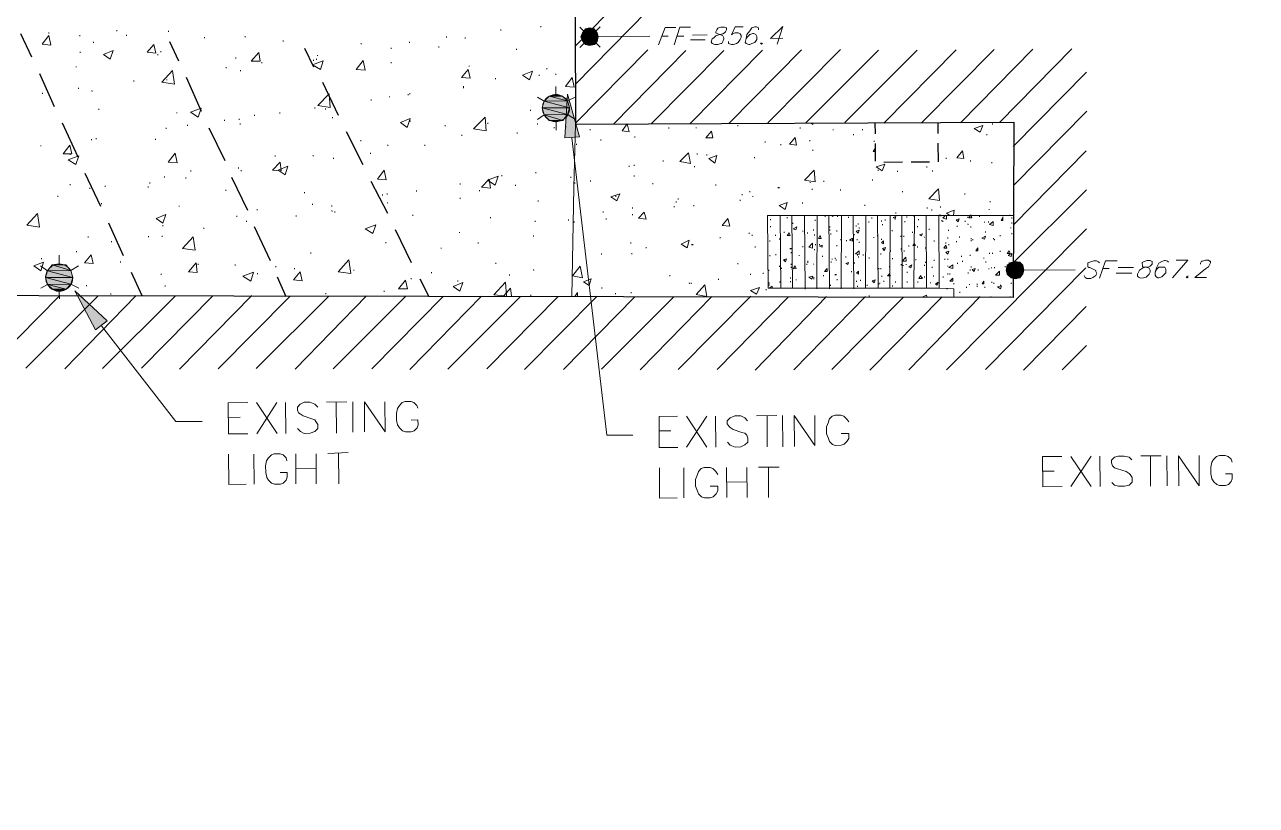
# Model space of a CAD drawing. Header units: inches. Extents: x -5728 to 15181, y 9834 to 15140.
# Drawn here: x 4789 to 5803, y 11358 to 12000 of the extents above; entities that cross this region are included whole.
import ezdxf

# ---------------------------------------------------------------- set-up
doc = ezdxf.new("R2010")
doc.units = ezdxf.units.IN
doc.header["$MEASUREMENT"] = 0
doc.linetypes.add('IMPORT-DASHEDX2 _4_', pattern=[0.1125, 0.075, -0.0375])
for name, color, linetype, lineweight in [('PDF_Geometry', 1, 'Continuous', 9), ('PDF_Solid Fills', 1, 'Continuous', 9), ('site plan converted for PDF_dwg', 1, 'Continuous', 9)]:
    doc.layers.add(name, color=color, linetype=linetype, lineweight=lineweight)

# ---------------------------------------------------------------- blocks, each defined once
blk = doc.blocks.new('site plan converted for PDF_dwg-1480341-SITE PLAN')
at = {"layer": 'PDF_Solid Fills', "lineweight": 13}
for points in [[(3116.9, 2119.4), (3124.1, 2119.4), (3118.5, 2122.6)], [(3118.5, 2115.4), (3124.1, 2119.4), (3116.9, 2119.4)], [(3124.1, 2119.4), (3120.9, 2125.8), (3118.5, 2122.6)], [(3120.9, 2113), (3124.1, 2119.4), (3118.5, 2115.4)], [(3124.1, 2119.4), (3124.1, 2126.6), (3120.9, 2125.8)], [(3124.1, 2112.2), (3124.1, 2119.4), (3120.9, 2113)], [(3124.1, 2119.4), (3128.1, 2125.8), (3124.1, 2126.6)], [(3124.1, 2119.4), (3130.5, 2122.6), (3128.1, 2125.8)], [(3124.1, 2119.4), (3131.3, 2119.4), (3130.5, 2122.6)], [(3124.1, 2112.2), (3128.1, 2113), (3124.1, 2119.4)], [(3128.1, 2113), (3130.5, 2115.4), (3124.1, 2119.4)], [(3130.5, 2115.4), (3131.3, 2119.4), (3124.1, 2119.4)], [(3465.7, 1925), (3472.9, 1925), (3466.5, 1929)], [(3472.9, 1925), (3469.7, 1931.4), (3466.5, 1929)], [(3472.9, 1925), (3472.9, 1932.2), (3469.7, 1931.4), (3470.6, 1929.6)], [(3472.9, 1925), (3476.9, 1931.4), (3472.9, 1932.2), (3472.9, 1929.6)], [(3472.9, 1925), (3479.3, 1929), (3476.9, 1931.4), (3475.8, 1929.6)], [(3472.9, 1925), (3480.1, 1925), (3479.3, 1929)], [(3466.5, 1921.8), (3472.9, 1925), (3465.7, 1925)], [(3469.7, 1918.6), (3472.9, 1925), (3466.5, 1921.8)], [(3472.9, 1917.8), (3472.9, 1925), (3469.7, 1918.6)], [(3472.9, 1917.8), (3476.9, 1918.6), (3472.9, 1925)], [(3476.9, 1918.6), (3479.3, 1921.8), (3472.9, 1925)], [(3479.3, 1921.8), (3480.1, 1925), (3472.9, 1925)]]:
    blk.add_hatch(color=175, dxfattribs=at).paths.add_polyline_path(points, flags=0)
at = {"layer": 'PDF_Solid Fills', "lineweight": 15}
for points in [[(3086.5, 2066.6), (3105.7, 2066.6), (3090.5, 2070.6)], [(3090.5, 2070.6), (3101.7, 2070.6), (3096.1, 2072.2)], [(3105.7, 2066.6), (3090.5, 2070.6), (3101.7, 2070.6)], [(3103.3, 2036.2), (3105.7, 2072.2), (3115.3, 2037)], [(3084.9, 2061), (3107.3, 2061), (3086.5, 2066.6)], [(3086.5, 2055.4), (3105.7, 2055.4), (3084.9, 2061)], [(3105.7, 2055.4), (3084.9, 2061), (3107.3, 2061)], [(3107.3, 2061), (3086.5, 2066.6), (3105.7, 2066.6)], [(3090.5, 2050.6), (3101.7, 2050.6), (3086.5, 2055.4)], [(3101.7, 2050.6), (3086.5, 2055.4), (3105.7, 2055.4)], [(3096.1, 2049.8), (3090.5, 2050.6), (3101.7, 2050.6)], [(2675.3, 1924.2), (2697.7, 1924.2), (2676.9, 1929.8)], [(2676.9, 1929.8), (2696.1, 1929.8), (2680.9, 1934.6)], [(2697.7, 1924.2), (2676.9, 1929.8), (2696.1, 1929.8)], [(2680.9, 1934.6), (2691.3, 1934.7), (2686.5, 1935.4)], [(2696.1, 1929.8), (2680.9, 1934.6), (2692.1, 1934.6)], [(2676.9, 1918.6), (2696.1, 1918.6), (2675.3, 1924.2)], [(2696.1, 1918.6), (2675.3, 1924.2), (2697.7, 1924.2)], [(2680.9, 1914.6), (2692.1, 1914.6), (2676.9, 1918.6)], [(2692.1, 1914.6), (2676.9, 1918.6), (2696.1, 1918.6)], [(2686.5, 1913), (2680.9, 1914.6), (2692.1, 1914.6), (2691.2, 1914.3)], [(2716.1, 1881), (2699.3, 1913), (2725.7, 1888.2)]]:
    blk.add_hatch(color=155, dxfattribs=at).paths.add_polyline_path(points, flags=0)
at = {"layer": 'PDF_Geometry', "color": 155, "lineweight": 15}
for p, q in [((3112.1, 2111.4), (3172.1, 2172.2)), ((3112.1, 2080.2), (3172.1, 2140.2)), ((2679.3, 2125.8), (2679.3, 2125)), ((2704.9, 2123.4), (2704.9, 2122.6)), ((2735.3, 2127.4), (2735.3, 2126.6)), ((2743.3, 2123.4), (2743.3, 2122.6)), ((2777.7, 2126.6), (2777.7, 2125.8)), ((2807.3, 2121), (2807.3, 2120.2)), ((2840.9, 2121.8), (2840.9, 2121)), ((3006.5, 2120.2), (3006.5, 2119.4)), ((3021.7, 2119.4), (3021.7, 2118.6)), ((3051.3, 2125.8), (3051.3, 2125)), ((3084.1, 2128.2), (3084.1, 2127.4)), ((2704.9, 2109.8), (2704.9, 2109)), ((2716.1, 2117.8), (2716.1, 2117)), ((2771.3, 2109.8), (2771.3, 2109)), ((2872.1, 2117.8), (2872.1, 2117)), ((2936.1, 2115.4), (2936.1, 2114.6)), ((2960.9, 2111.4), (2960.9, 2110.6)), ((2976.1, 2116.2), (2976.1, 2115.4)), ((3000.1, 2112.2), (3000.1, 2111.4)), ((3064.1, 2109.8), (3064.1, 2109)), ((3112.1, 2048.2), (3172.1, 2108.2)), ((2701.7, 2097.8), (2701.7, 2097)), ((2768.9, 2107.4), (2768.9, 2106.6)), ((2832.9, 2104.2), (2832.9, 2103.4)), ((2854.5, 2100.2), (2854.5, 2099.4)), ((2896.9, 2101.8), (2896.9, 2101)), ((2899.3, 2102.6), (2899.3, 2101.8)), ((2900.1, 2105.8), (2900.1, 2105)), ((2960.9, 2099.4), (2960.9, 2098.6)), ((3143.3, 2047.4), (3203.3, 2107.4)), ((3174.5, 2047.4), (3234.5, 2107.4)), ((3206.5, 2047.4), (3266.5, 2107.4)), ((3238.5, 2047.4), (3298.5, 2107.4)), ((3270.5, 2047.4), (3330.5, 2107.4)), ((3301.7, 2047.4), (3361.7, 2106.6)), ((3333.7, 2047.4), (3393.7, 2106.6)), ((3365.7, 2046.6), (3425.7, 2106.6)), ((3396.9, 2046.6), (3456.9, 2106.6)), ((3428.9, 2046.6), (3488.9, 2106.6)), ((3460.9, 2046.6), (3520.9, 2106.6)), ((2824.9, 2096.2), (2824.9, 2095.4)), ((2836.9, 2093.8), (2836.9, 2093)), ((3024.9, 2096.2), (3024.9, 2095.4)), ((3082.5, 2088.2), (3082.5, 2087.4)), ((3088.9, 2093.8), (3088.9, 2093)), ((3096.1, 2089), (3096.1, 2088.2)), ((2703.3, 2080.2), (2703.3, 2079.4)), ((2714.5, 2077.8), (2714.5, 2077)), ((2748.9, 2085.8), (2748.9, 2085)), ((2776.1, 2086.6), (2776.1, 2085.8)), ((3046.5, 2085.8), (3046.5, 2085)), ((3096.1, 2072.2), (3096.1, 2078.6)), ((3472.1, 2026.6), (3532.9, 2087.4)), ((2673.7, 2076.2), (2673.7, 2075.4)), ((2944.1, 2069), (2944.1, 2068.2)), ((2959.3, 2071.4), (2959.3, 2070.6)), ((2974.5, 2073), (2974.5, 2072.2)), ((2976.1, 2073.8), (2976.1, 2073)), ((3086.5, 2066.6), (3080.9, 2069.8)), ((2720.1, 2062.6), (2720.1, 2061.8)), ((2784.1, 2059.4), (2784.1, 2058.6)), ((2868.9, 2058.6), (2868.9, 2057.8)), ((2897.7, 2062.6), (2897.7, 2061.8)), ((2906.5, 2061.8), (2906.5, 2061)), ((3075.3, 2059.4), (3075.3, 2058.6)), ((2792.9, 2049), (2792.9, 2048.2)), ((2823.3, 2053), (2823.3, 2052.2)), ((2835.3, 2053.8), (2835.3, 2053)), ((2836.1, 2049.8), (2836.1, 2049)), ((2848.1, 2057), (2848.1, 2056.2)), ((2912.1, 2054.6), (2912.1, 2053.8)), ((2976.1, 2051.4), (2976.1, 2050.6)), ((3004.9, 2047.4), (3004.9, 2046.6)), ((3040.1, 2049), (3040.1, 2048.2)), ((3086.5, 2055.4), (3080.9, 2051.4)), ((3080.9, 2048.2), (3080.9, 2047.4)), ((3096.1, 2049.8), (3096.1, 2042.6)), ((3105.7, 2055.4), (3112.1, 2051.4)), ((3472.1, 1994.6), (3532.9, 2055.4)), ((2713.7, 2037.8), (2713.7, 2037)), ((2717.7, 2038.6), (2717.7, 2037.8)), ((2766.5, 2037.8), (2766.5, 2037)), ((2775.3, 2046.6), (2775.3, 2045.8)), ((3018.5, 2039.4), (3018.5, 2038.6)), ((3064.1, 2041), (3064.1, 2040.2)), ((3094.5, 2045), (3094.5, 2044.2)), ((3104.1, 2045.8), (3104.1, 2045)), ((3124.1, 2043.4), (3124.1, 2042.6)), ((3160.9, 2037), (3160.9, 2036.2)), ((3188.9, 2044.2), (3188.9, 2043.4)), ((3211.3, 2044.2), (3211.3, 2043.4)), ((3245.7, 2045.8), (3245.7, 2045)), ((3296.9, 2043.4), (3296.9, 2042.6)), ((3324.1, 2041.8), (3324.1, 2041)), ((3340.9, 2037.8), (3340.9, 2037)), ((3348.1, 2041.8), (3348.1, 2041)), ((3450.5, 2037), (3450.5, 2036.2)), ((3455.3, 2045.8), (3455.3, 2045)), ((2672.1, 2033), (2672.1, 2032.2)), ((2935.3, 2035.4), (2935.3, 2034.6)), ((2957.7, 2031.4), (2957.7, 2030.6)), ((2988.1, 2031.4), (2988.1, 2030.6)), ((3112.9, 2031.4), (3112.9, 2030.6)), ((3132.9, 2034.6), (3132.9, 2033.8)), ((3268.1, 2032.2), (3268.1, 2031.4)), ((3280.9, 2029.8), (3280.9, 2029)), ((3304.9, 2033), (3304.9, 2032.2)), ((3357.7, 2032.2), (3357.7, 2031.4)), ((2696.1, 2025.8), (2696.1, 2025)), ((2864.9, 2023.4), (2864.9, 2022.6)), ((2896.1, 2023.4), (2896.1, 2022.6)), ((2912.9, 2021), (2912.9, 2020.2)), ((2943.3, 2025), (2943.3, 2024.2)), ((3184.1, 2017), (3184.1, 2016.2)), ((3212.1, 2022.6), (3212.1, 2021.8)), ((3220.1, 2021.8), (3220.1, 2021)), ((3259.3, 2019.4), (3259.3, 2018.6)), ((3307.3, 2025), (3307.3, 2024.2)), ((3416.9, 2017.8), (3416.9, 2017)), ((3472.1, 1962.6), (3532.1, 2022.6)), ((2773.7, 2006.6), (2773.7, 2005.8)), ((2795.3, 2011.4), (2795.3, 2010.6)), ((2834.5, 2013.8), (2834.5, 2013)), ((2836.9, 2011.4), (2836.9, 2010.6)), ((3079.3, 2008.2), (3079.3, 2007.4)), ((3156.1, 2013), (3156.1, 2012.2)), ((3160.1, 2013.8), (3160.1, 2013)), ((3209.7, 2012.2), (3209.7, 2011.4)), ((3360.9, 2008.2), (3360.9, 2007.4)), ((3376.9, 2007.4), (3376.9, 2006.6)), ((3400.9, 2010.6), (3400.9, 2009.8)), ((3405.7, 2007.4), (3405.7, 2006.6)), ((3436.9, 2015.4), (3436.9, 2014.6)), ((3454.5, 2013.8), (3454.5, 2013)), ((2696.1, 2001), (2696.1, 2000.2)), ((2712.1, 1997.8), (2712.1, 1997)), ((2724.9, 1999.4), (2724.9, 1998.6)), ((2760.1, 1998.6), (2760.1, 1997.8)), ((2761.7, 2001.8), (2761.7, 2001)), ((2791.3, 2005.8), (2791.3, 2005)), ((3016.9, 1999.4), (3016.9, 1998.6)), ((3051.3, 2005.8), (3051.3, 2005)), ((3062.5, 1997.8), (3062.5, 1997)), ((3108.1, 2004.2), (3108.1, 2003.4)), ((3111.3, 1999.4), (3111.3, 1998.6)), ((3124.1, 2001), (3124.1, 2000.2)), ((3160.1, 2005), (3160.1, 2004.2)), ((3175.3, 1998.6), (3175.3, 1997.8)), ((3227.3, 1997), (3227.3, 1996.2)), ((3304.9, 1998.6), (3304.9, 1997.8)), ((3316.1, 1999.4), (3316.1, 1998.6)), ((3356.1, 2000.2), (3356.1, 1999.4)), ((2685.7, 1991.4), (2685.7, 1990.6)), ((2824.1, 1995.4), (2824.1, 1994.6)), ((2888.9, 1993), (2888.9, 1992.2)), ((2952.9, 1990.6), (2952.9, 1989.8)), ((2956.9, 1991.4), (2956.9, 1990.6)), ((2980.9, 1993.8), (2980.9, 1993)), ((3016.9, 1987.4), (3016.9, 1986.6)), ((3032.9, 1993.8), (3032.9, 1993)), ((3144.9, 1988.2), (3144.9, 1987.4)), ((3248.9, 1989), (3248.9, 1988.2)), ((3255.3, 1991.4), (3255.3, 1990.6)), ((3257.7, 1987.4), (3257.7, 1986.6)), ((3278.5, 1994.6), (3278.5, 1993.8)), ((3279.3, 1994.6), (3279.3, 1993.8)), ((3306.5, 1993), (3306.5, 1992.2)), ((3329.7, 1992.2), (3329.7, 1991.4)), ((3380.9, 1990.6), (3380.9, 1989.8)), ((3432.1, 1988.2), (3432.1, 1987.4)), ((3471.3, 1930.6), (3532.1, 1990.6)), ((2721.7, 1985), (2721.7, 1984.2)), ((2785.7, 1982.6), (2785.7, 1981.8)), ((2849.7, 1979.4), (2849.7, 1978.6)), ((2895.3, 1983.4), (2895.3, 1982.6)), ((2911.3, 1981.8), (2911.3, 1981)), ((2911.3, 1977.8), (2911.3, 1977)), ((2913.7, 1977), (2913.7, 1976.2)), ((2956.9, 1984.2), (2956.9, 1983.4)), ((3080.9, 1985), (3080.9, 1984.2)), ((3158.5, 1978.6), (3158.5, 1977.8)), ((3192.9, 1979.4), (3192.9, 1978.6)), ((3194.5, 1983.4), (3194.5, 1982.6)), ((3196.1, 1985.8), (3196.1, 1985)), ((3208.9, 1980.2), (3208.9, 1979.4)), ((3247.3, 1984.2), (3247.3, 1983.4)), ((3298.5, 1981.8), (3298.5, 1981)), ((3349.7, 1979.4), (3349.7, 1978.6)), ((3400.9, 1977), (3400.9, 1976.2)), ((3412.1, 1977.8), (3412.1, 1977)), ((3452.9, 1981.8), (3452.9, 1981)), ((2772.1, 1966.6), (2772.1, 1965.8)), ((2832.9, 1973.8), (2832.9, 1973)), ((2840.9, 1969.8), (2840.9, 1969)), ((2881.7, 1973.8), (2881.7, 1973)), ((2977.7, 1973.8), (2977.7, 1973)), ((3041.7, 1971.4), (3041.7, 1970.6)), ((3078.5, 1968.2), (3078.5, 1967.4)), ((3105.7, 1969), (3105.7, 1968.2)), ((3110.5, 1967.4), (3110.5, 1966.6)), ((3134.5, 1975.4), (3134.5, 1974.6)), ((3136.9, 1969.8), (3136.9, 1969)), ((3158.5, 1973), (3158.5, 1972.2)), ((3272.1, 1968.2), (3272.1, 1967.4)), ((3280.1, 1971.4), (3280.1, 1911.4)), ((3285.7, 1969.8), (3285.7, 1969)), ((3289.7, 1971.4), (3289.7, 1911.4)), ((3300.1, 1970.6), (3300.1, 1910.6)), ((3308.9, 1967.4), (3308.9, 1966.6)), ((3310.5, 1970.6), (3309.7, 1910.6)), ((3316.9, 1970.6), (3316.9, 1969.8)), ((3320.1, 1970.6), (3320.1, 1910.6)), ((3327.3, 1970.6), (3327.3, 1969.8)), ((3330.5, 1970.6), (3329.7, 1910.6)), ((3336.1, 1969.8), (3336.1, 1969)), ((3340.1, 1970.6), (3340.1, 1910.6)), ((3350.5, 1970.6), (3349.7, 1910.6)), ((3355.3, 1969), (3355.3, 1968.2)), ((3360.1, 1970.6), (3360.1, 1910.6)), ((3363.3, 1966.6), (3363.3, 1965.8)), ((3366.5, 1967.4), (3366.5, 1966.6)), ((3370.5, 1970.6), (3369.7, 1910.6)), ((3374.5, 1968.2), (3374.5, 1967.4)), ((3375.3, 1973), (3375.3, 1972.2)), ((3380.1, 1970.6), (3380.1, 1910.6)), ((3384.1, 1969.8), (3384.1, 1969)), ((3389.7, 1970.6), (3389.7, 1969.8)), ((3390.5, 1970.6), (3389.7, 1910.6)), ((3393.7, 1967.4), (3393.7, 1966.6)), ((3400.1, 1970.6), (3400.1, 1910.6)), ((3400.1, 1968.2), (3400.1, 1967.4)), ((3404.9, 1975.4), (3404.9, 1974.6)), ((3412.9, 1966.6), (3412.9, 1965.8)), ((3434.5, 1969), (3434.5, 1968.2)), ((3444.1, 1969.8), (3444.1, 1969)), ((3452.1, 1975.4), (3452.1, 1974.6)), ((3468.9, 1970.6), (3468.9, 1969.8)), ((3470.5, 1968.2), (3470.5, 1967.4)), ((2710.5, 1957.8), (2710.5, 1957)), ((2760.1, 1957.8), (2760.1, 1957)), ((2771.3, 1957.8), (2771.3, 1957)), ((2805.7, 1964.2), (2805.7, 1963.4)), ((3016.1, 1959.4), (3016.1, 1958.6)), ((3076.9, 1956.2), (3076.9, 1955.4)), ((3254.5, 1957), (3254.5, 1956.2)), ((3272.1, 1962.6), (3272.1, 1961.8)), ((3283.3, 1957.8), (3283.3, 1957)), ((3290.5, 1965), (3290.5, 1964.2)), ((3298.5, 1958.6), (3298.5, 1957.8)), ((3302.5, 1957), (3302.5, 1956.2)), ((3307.3, 1959.4), (3307.3, 1958.6)), ((3320.9, 1961.8), (3320.9, 1961)), ((3320.9, 1959.4), (3320.9, 1958.6)), ((3321.7, 1956.2), (3321.7, 1955.4)), ((3326.5, 1958.6), (3326.5, 1957.8)), ((3342.5, 1962.6), (3342.5, 1961.8)), ((3344.1, 1964.2), (3344.1, 1963.4)), ((3344.9, 1961), (3344.9, 1960.2)), ((3352.9, 1965.8), (3352.9, 1965)), ((3364.1, 1963.4), (3364.1, 1962.6)), ((3372.1, 1958.6), (3372.1, 1957.8)), ((3380.1, 1956.2), (3380.1, 1955.4)), ((3382.5, 1965.8), (3382.5, 1965)), ((3388.9, 1957), (3388.9, 1956.2)), ((3392.9, 1961.8), (3392.9, 1961)), ((3400.1, 1956.2), (3400.1, 1955.4)), ((3402.5, 1959.4), (3402.5, 1958.6)), ((3413.7, 1965.8), (3413.7, 1965)), ((3416.1, 1843.4), (3532.1, 1958.6)), ((3418.5, 1958.6), (3418.5, 1957.8)), ((3425.7, 1961.8), (3425.7, 1961)), ((3432.1, 1965.8), (3432.1, 1965)), ((3434.5, 1963.4), (3434.5, 1962.6)), ((3436.9, 1961), (3436.9, 1960.2)), ((3448.1, 1965), (3448.1, 1964.2)), ((3448.9, 1957), (3448.9, 1956.2)), ((3451.3, 1965), (3451.3, 1964.2)), ((3455.3, 1963.4), (3455.3, 1962.6)), ((3469.7, 1960.2), (3469.7, 1959.4)), ((3470.5, 1964.2), (3470.5, 1963.4)), ((2700.9, 1945.8), (2700.9, 1945)), ((2729.7, 1953.8), (2729.7, 1953)), ((2955.3, 1951.4), (2955.3, 1950.6)), ((3000.9, 1946.6), (3000.9, 1945.8)), ((3031.3, 1950.6), (3031.3, 1949.8)), ((3156.9, 1949.8), (3156.9, 1949)), ((3169.7, 1945.8), (3169.7, 1945)), ((3207.3, 1948.2), (3207.3, 1947.4)), ((3208.1, 1948.2), (3208.1, 1947.4)), ((3230.5, 1953.8), (3230.5, 1953)), ((3256.9, 1955.4), (3256.9, 1954.6)), ((3259.3, 1945.8), (3259.3, 1945)), ((3271.3, 1950.6), (3271.3, 1949.8)), ((3276.1, 1955.4), (3276.1, 1954.6)), ((3279.3, 1952.2), (3279.3, 1951.4)), ((3289.7, 1953), (3289.7, 1952.2)), ((3298.5, 1945.8), (3298.5, 1945)), ((3300.1, 1955.4), (3300.1, 1954.6)), ((3308.1, 1955.4), (3308.1, 1954.6)), ((3308.9, 1947.4), (3308.9, 1946.6)), ((3312.1, 1947.4), (3312.1, 1946.6)), ((3326.5, 1946.6), (3326.5, 1945.8)), ((3329.7, 1951.4), (3329.7, 1950.6)), ((3334.5, 1950.6), (3334.5, 1949.8)), ((3340.9, 1955.4), (3340.9, 1954.6)), ((3343.3, 1951.4), (3343.3, 1950.6)), ((3344.9, 1949), (3344.9, 1948.2)), ((3350.5, 1954.6), (3350.5, 1953.8)), ((3356.9, 1953), (3356.9, 1952.2)), ((3360.1, 1954.6), (3360.1, 1953.8)), ((3363.3, 1951.4), (3363.3, 1950.6)), ((3379.3, 1953.8), (3379.3, 1953)), ((3381.7, 1953.8), (3381.7, 1953)), ((3385.7, 1945.8), (3385.7, 1945)), ((3398.5, 1953), (3398.5, 1952.2)), ((3406.5, 1949.8), (3406.5, 1949)), ((3416.1, 1948.2), (3416.1, 1947.4)), ((3417.7, 1952.2), (3417.7, 1951.4)), ((3418.5, 1946.6), (3418.5, 1945.8)), ((3424.9, 1949), (3424.9, 1948.2)), ((3427.3, 1953), (3427.3, 1952.2)), ((3436.9, 1951.4), (3436.9, 1950.6)), ((3436.9, 1949.8), (3436.9, 1949)), ((3438.5, 1950.6), (3438.5, 1949.8)), ((3455.3, 1951.4), (3455.3, 1950.6)), ((3456.1, 1950.6), (3456.1, 1949.8)), ((3460.9, 1953.8), (3460.9, 1953)), ((3470.5, 1955.4), (3470.5, 1954.6)), ((2672.1, 1940.2), (2672.1, 1939.4)), ((2686.5, 1935.4), (2686.5, 1942.6)), ((2736.9, 1937), (2736.9, 1936.2)), ((2893.7, 1943.4), (2893.7, 1942.6)), ((2924.9, 1937), (2924.9, 1936.2)), ((3108.9, 1937.8), (3108.9, 1937)), ((3132.9, 1941), (3132.9, 1940.2)), ((3157.7, 1941), (3157.7, 1940.2)), ((3271.3, 1938.6), (3271.3, 1937.8)), ((3276.1, 1939.4), (3276.1, 1938.6)), ((3288.1, 1944.2), (3288.1, 1943.4)), ((3288.9, 1944.2), (3288.9, 1943.4)), ((3288.9, 1941), (3288.9, 1940.2)), ((3295.3, 1938.6), (3295.3, 1937.8)), ((3308.1, 1943.4), (3308.1, 1942.6)), ((3314.5, 1937.8), (3314.5, 1937)), ((3324.9, 1936.2), (3324.9, 1935.4)), ((3343.3, 1938.6), (3343.3, 1937.8)), ((3344.1, 1937), (3344.1, 1936.2)), ((3348.1, 1938.6), (3348.1, 1937.8)), ((3352.9, 1936.2), (3352.9, 1935.4)), ((3362.5, 1939.4), (3362.5, 1938.6)), ((3364.9, 1942.6), (3364.9, 1941.8)), ((3370.5, 1941.8), (3370.5, 1941)), ((3379.3, 1943.4), (3379.3, 1942.6)), ((3381.7, 1941.8), (3381.7, 1941)), ((3392.9, 1945), (3392.9, 1944.2)), ((3399.3, 1944.2), (3399.3, 1943.4)), ((3428.9, 1937), (3428.9, 1936.2)), ((3436.1, 1937.8), (3436.1, 1937)), ((3452.1, 1939.4), (3452.1, 1938.6)), ((3454.5, 1939.4), (3454.5, 1938.6)), ((3460.9, 1941), (3460.9, 1940.2)), ((3468.1, 1938.6), (3468.1, 1937.8)), ((2676.9, 1929.8), (2671.3, 1933.8)), ((2770.5, 1926.6), (2770.5, 1925.8)), ((2800.9, 1934.6), (2800.9, 1933.8)), ((2831.3, 1933.8), (2831.3, 1933)), ((2849.7, 1926.6), (2849.7, 1925.8)), ((2864.9, 1932.2), (2864.9, 1931.4)), ((2880.1, 1930.6), (2880.1, 1929.8)), ((2928.9, 1929), (2928.9, 1928.2)), ((2992.9, 1926.6), (2992.9, 1925.8)), ((3045.7, 1933.8), (3045.7, 1933)), ((3076.9, 1928.2), (3076.9, 1927.4)), ((3108.9, 1935.4), (3108.9, 1934.6)), ((3244.9, 1932.2), (3244.9, 1931.4)), ((3270.5, 1926.6), (3270.5, 1925.8)), ((3279.3, 1929.8), (3279.3, 1929)), ((3280.9, 1928.2), (3280.9, 1927.4)), ((3283.3, 1934.6), (3283.3, 1933.8)), ((3288.9, 1931.4), (3288.9, 1930.6)), ((3288.9, 1929), (3288.9, 1928.2)), ((3301.7, 1931.4), (3301.7, 1930.6)), ((3307.3, 1931.4), (3307.3, 1930.6)), ((3321.7, 1933), (3321.7, 1932.2)), ((3322.5, 1935.4), (3322.5, 1934.6)), ((3325.7, 1934.6), (3325.7, 1933.8)), ((3340.9, 1932.2), (3340.9, 1931.4)), ((3360.1, 1931.4), (3360.1, 1930.6)), ((3360.9, 1927.4), (3360.9, 1926.6)), ((3362.5, 1927.4), (3362.5, 1926.6)), ((3369.7, 1929), (3369.7, 1928.2)), ((3372.1, 1935.4), (3372.1, 1934.6)), ((3379.3, 1930.6), (3379.3, 1929.8)), ((3380.9, 1929.8), (3380.9, 1929)), ((3383.3, 1930.6), (3383.3, 1929.8)), ((3391.3, 1934.6), (3391.3, 1933.8)), ((3398.5, 1929.8), (3398.5, 1929)), ((3399.3, 1932.2), (3399.3, 1931.4)), ((3404.9, 1928.2), (3404.9, 1927.4)), ((3406.5, 1933.8), (3406.5, 1933)), ((3410.5, 1933.8), (3410.5, 1933)), ((3415.3, 1934.6), (3415.3, 1933.8)), ((3417.7, 1934.6), (3417.7, 1933.8)), ((3417.7, 1929), (3417.7, 1928.2)), ((3425.7, 1931.4), (3425.7, 1930.6)), ((3429.7, 1933), (3429.7, 1932.2)), ((3436.1, 1925.8), (3436.1, 1925)), ((3436.9, 1928.2), (3436.9, 1927.4)), ((3442.5, 1925.8), (3442.5, 1925)), ((3447.3, 1935.4), (3447.3, 1934.6)), ((3448.1, 1843.4), (3531.3, 1926.6)), ((3448.9, 1932.2), (3448.9, 1931.4)), ((3451.3, 1926.6), (3451.3, 1925.8)), ((3453.7, 1927.4), (3453.7, 1926.6)), ((3464.9, 1928.2), (3464.9, 1927.4)), ((3468.1, 1931.4), (3468.1, 1930.6)), ((2676.9, 1918.6), (2671.3, 1915.4)), ((2696.1, 1918.6), (2702.5, 1915.4)), ((2708.9, 1917.8), (2708.9, 1917)), ((2773.7, 1917), (2773.7, 1916.2)), ((2976.1, 1921.8), (2976.1, 1921)), ((3014.5, 1919.4), (3014.5, 1918.6)), ((3056.9, 1924.2), (3056.9, 1923.4)), ((3188.9, 1922.6), (3188.9, 1921.8)), ((3204.9, 1916.2), (3204.9, 1915.4)), ((3206.5, 1916.2), (3206.5, 1915.4)), ((3228.9, 1919.4), (3228.9, 1918.6)), ((3255.3, 1923.4), (3255.3, 1922.6)), ((3265.7, 1924.2), (3265.7, 1923.4)), ((3270.5, 1916.2), (3270.5, 1915.4)), ((3279.3, 1917), (3279.3, 1916.2)), ((3288.1, 1920.2), (3288.1, 1919.4)), ((3288.1, 1917), (3288.1, 1916.2)), ((3292.9, 1918.6), (3292.9, 1917.8)), ((3315.3, 1921.8), (3315.3, 1921)), ((3324.9, 1922.6), (3324.9, 1921.8)), ((3325.7, 1922.6), (3325.7, 1921.8)), ((3326.5, 1918.6), (3326.5, 1917.8)), ((3338.5, 1925), (3338.5, 1924.2)), ((3342.5, 1917), (3342.5, 1916.2)), ((3345.7, 1917.8), (3345.7, 1917)), ((3361.7, 1915.4), (3361.7, 1914.6)), ((3363.3, 1921), (3363.3, 1920.2)), ((3364.9, 1917), (3364.9, 1916.2)), ((3374.5, 1916.2), (3374.5, 1915.4)), ((3380.1, 1917.8), (3380.1, 1917)), ((3384.1, 1924.2), (3384.1, 1923.4)), ((3384.1, 1916.2), (3384.1, 1915.4)), ((3392.9, 1916.2), (3392.9, 1915.4)), ((3396.9, 1919.4), (3396.9, 1918.6)), ((3398.5, 1920.2), (3398.5, 1919.4)), ((3403.3, 1915.4), (3403.3, 1914.6)), ((3405.7, 1921), (3405.7, 1920.2)), ((3413.7, 1920.2), (3413.7, 1919.4)), ((3417.7, 1922.6), (3417.7, 1921.8)), ((3419.3, 1922.6), (3419.3, 1921.8)), ((3434.5, 1923.4), (3434.5, 1922.6)), ((3453.7, 1915.4), (3453.7, 1914.6)), ((2627.3, 1849.8), (2686.5, 1909)), ((2658.5, 1849.8), (2718.5, 1909)), ((2686.5, 1913), (2686.5, 1906.6)), ((2690.5, 1849), (2749.7, 1909)), ((2721.7, 1849), (2781.7, 1908.2)), ((2728.9, 1910.6), (2728.9, 1909.8)), ((2753.7, 1849), (2812.9, 1908.2)), ((2784.9, 1848.2), (2844.9, 1908.2)), ((2816.9, 1848.2), (2876.1, 1907.4)), ((2848.1, 1848.2), (2908.1, 1907.4)), ((2880.1, 1847.4), (2939.3, 1907.4)), ((2905.7, 1909.8), (2905.7, 1909)), ((2911.3, 1847.4), (2971.3, 1906.6)), ((2943.3, 1847.4), (3002.5, 1906.6)), ((2953.7, 1911.4), (2953.7, 1910.6)), ((2974.5, 1846.6), (3033.7, 1906.6)), ((3005.7, 1846.6), (3065.7, 1905.8)), ((3037.7, 1846.6), (3096.9, 1905.8)), ((3044.9, 1909), (3044.9, 1908.2)), ((3068.9, 1845.8), (3128.9, 1905.8)), ((3074.5, 1907.4), (3074.5, 1906.6)), ((3132.9, 1913), (3132.9, 1912.2)), ((3144.1, 1908.2), (3144.1, 1907.4)), ((3156.9, 1909), (3156.9, 1908.2)), ((3268.1, 1910.6), (3268.1, 1909.8)), ((3270.5, 1914.6), (3270.5, 1913.8)), ((3320.9, 1913.8), (3320.9, 1913)), ((3343.3, 1913), (3343.3, 1912.2)), ((3351.3, 1913.8), (3351.3, 1913)), ((3360.9, 1914.6), (3360.9, 1913.8)), ((3372.1, 1913), (3372.1, 1912.2)), ((3416.9, 1910.6), (3416.9, 1909.8)), ((3422.5, 1914.6), (3422.5, 1913.8)), ((3427.3, 1907.4), (3427.3, 1906.6)), ((3432.9, 1911.4), (3432.9, 1910.6)), ((3435.3, 1913.8), (3435.3, 1913)), ((3441.7, 1913.8), (3441.7, 1913)), ((3441.7, 1912.2), (3441.7, 1911.4)), ((3448.1, 1911.4), (3448.1, 1910.6)), ((3455.3, 1914.6), (3455.3, 1913.8)), ((3460.9, 1913), (3460.9, 1912.2)), ((3469.7, 1914.6), (3469.7, 1913.8)), ((3100.9, 1845.8), (3160.1, 1905)), ((3132.1, 1845.8), (3192.1, 1905)), ((3164.1, 1845), (3223.3, 1905)), ((3195.3, 1845), (3255.3, 1905)), ((3227.3, 1845), (3286.5, 1904.2)), ((3258.5, 1844.2), (3317.7, 1904.2)), ((3290.5, 1844.2), (3349.7, 1904.2)), ((3321.7, 1844.2), (3380.9, 1903.4)), ((3352.9, 1905), (3352.9, 1904.2)), ((3352.9, 1843.4), (3412.9, 1903.4)), ((3384.9, 1843.4), (3444.1, 1903.4)), ((3452.9, 1903.4), (3452.9, 1902.6)), ((3468.9, 1903.4), (3468.9, 1902.6)), ((3479.3, 1842.6), (3531.3, 1894.6)), ((3511.3, 1842.6), (3531.3, 1862.6)), ((2848.1, 1794.6), (2864.9, 1820.2)), ((2848.1, 1820.2), (2864.9, 1794.6)), ((2872.1, 1794.6), (2872.1, 1820.2)), ((2905.7, 1820.2), (2922.5, 1820.2)), ((2913.7, 1820.2), (2913.7, 1794.6)), ((2927.3, 1795.4), (2927.3, 1820.2)), ((2824.9, 1808.2), (2834.5, 1808.2)), ((3201.7, 1781), (3218.5, 1806.6)), ((3201.7, 1806.6), (3218.5, 1781)), ((3225.7, 1781), (3225.7, 1806.6)), ((3259.3, 1806.6), (3276.1, 1806.6)), ((3268.1, 1806.6), (3268.1, 1781)), ((3280.9, 1781), (3280.9, 1806.6)), ((3179.3, 1794.6), (3188.9, 1794.6)), ((2845.7, 1753), (2845.7, 1777.8)), ((2880.1, 1753), (2880.1, 1777.8)), ((2896.9, 1777.8), (2896.9, 1753)), ((2906.5, 1777.8), (2923.3, 1778.6)), ((2915.3, 1777.8), (2915.3, 1753)), ((2880.1, 1765.8), (2896.9, 1765.8)), ((3199.3, 1739.4), (3199.3, 1764.2)), ((3234.5, 1739.4), (3234.5, 1764.2)), ((3251.3, 1764.2), (3251.3, 1739.4)), ((3260.9, 1764.2), (3277.7, 1764.2)), ((3268.9, 1764.2), (3268.9, 1739.4)), ((3517.7, 1746.6), (3534.5, 1771.4)), ((3517.7, 1771.4), (3534.5, 1746.6)), ((3541.7, 1746.6), (3541.7, 1771.4)), ((3575.3, 1771.4), (3592.1, 1771.4)), ((3583.3, 1771.4), (3583.3, 1746.6)), ((3596.9, 1746.6), (3596.9, 1771.4)), ((3494.5, 1759.4), (3504.1, 1759.4)), ((3234.5, 1752.2), (3251.3, 1752.2))]:
    blk.add_line(p, q, dxfattribs=at)
at = {"layer": 'PDF_Geometry', "color": 165, "lineweight": 25}
for p, q in [((2656.1, 2125), (2664.9, 2105.8)), ((3116.1, 2110.6), (3132.9, 2127.4)), ((3116.1, 2127.4), (3132.9, 2110.6)), ((2778.5, 2117.8), (2785.7, 2101.8)), ((2889.7, 2111.4), (2896.9, 2096.2)), ((2671.3, 2092.2), (2683.3, 2065)), ((2792.1, 2088.2), (2804.1, 2060.2)), ((2904.1, 2083.4), (2916.9, 2056.2)), ((2689.7, 2051.4), (2702.5, 2023.4)), ((2810.5, 2046.6), (2823.3, 2019.4)), ((2923.3, 2042.6), (2936.9, 2015.4)), ((3358.5, 2046.6), (3358.5, 2037.8)), ((3410.5, 2037.8), (3410.5, 2046.6)), ((3358.5, 2029.8), (3358.5, 2015.4)), ((3410.5, 2014.6), (3410.5, 2029.8)), ((2708.1, 2009.8), (2720.9, 1982.6)), ((3365.7, 2014.6), (3380.9, 2014.6)), ((3388.1, 2014.6), (3403.3, 2014.6)), ((2828.9, 2005.8), (2841.7, 1978.6)), ((2943.3, 2001.8), (2956.9, 1975.4)), ((2727.3, 1969), (2739.3, 1941.8)), ((2847.3, 1965), (2860.1, 1937)), ((2963.3, 1961.8), (2976.1, 1934.6)), ((2745.7, 1928.2), (2754.5, 1909)), ((2865.7, 1923.4), (2872.9, 1907.4)), ((2983.3, 1921), (2990.5, 1906.6))]:
    blk.add_line(p, q, dxfattribs=at)
at = {"layer": 'PDF_Geometry', "color": 175, "lineweight": 13}
for p, q in [((3131.3, 2119.4), (3173.7, 2119.4)), ((3184.1, 2119.4), (3188.9, 2119.4)), ((3196.1, 2119.4), (3201.7, 2119.4)), ((3208.9, 2120.2), (3220.9, 2120.2)), ((3207.3, 2116.2), (3219.3, 2116.2)), ((3544.9, 1925.8), (3550.5, 1925.8)), ((3557.7, 1926.6), (3570.5, 1926.6)), ((3480.1, 1925), (3522.5, 1925)), ((3556.1, 1921.8), (3568.9, 1921.8))]:
    blk.add_line(p, q, dxfattribs=at)
at = {"layer": 'PDF_Geometry', "color": 165, "lineweight": 25, "flags": 128}
blk.add_lwpolyline([(1827.3, 526.6), (3939.3, 504.2), (3945.7, 1333), (3993.7, 1333), (3995.3, 1477), (3947.3, 1477.8), (3956.1, 2606.6), (2898.5, 2615.4), (2895.3, 2303.4), (3112.9, 2300.2), (3112.1, 2047.4), (3472.9, 2046.6), (3471.3, 1902.6), (2028.1, 1914.6)], dxfattribs=at)
at = {"layer": 'PDF_Geometry', "color": 155, "lineweight": 15, "flags": 128}
for points in [[(2679.3, 2123.4), (2680.9, 2115.4), (2673.7, 2116.2)], [(2732.1, 2110.6), (2729.7, 2103.4), (2724.1, 2107.4)], [(2765.7, 2115.4), (2767.3, 2108.2), (2760.1, 2109)], [(2852.1, 2108.2), (2852.9, 2101), (2845.7, 2101)], [(2904.9, 2101), (2902.5, 2093.8), (2896.1, 2097.8)], [(2937.7, 2101), (2939.3, 2093), (2932.1, 2093.8)], [(2782.5, 2082.6), (2772.1, 2084.2), (2780.9, 2093.8)], [(3024.1, 2093), (3025.7, 2085.8), (3018.5, 2086.6)], [(3076.9, 2091.4), (3074.5, 2084.2), (3068.9, 2088.2)], [(3109.7, 2085.8), (3111.3, 2077.8), (3104.1, 2078.6)], [(2910.5, 2062.6), (2900.1, 2064.2), (2909.7, 2073.8)], [(2804.1, 2062.6), (2801.7, 2055.4), (2795.3, 2059.4)], [(2976.1, 2053), (2973.7, 2045.8), (2968.1, 2049.8)], [(3038.5, 2042.6), (3028.1, 2044.2), (3037.7, 2053.8)], [(3154.5, 2047.4), (3156.1, 2041), (3150.5, 2041.8)], [(3224.1, 2041), (3224.9, 2035.4), (3219.3, 2035.4)], [(3447.3, 2044.2), (3444.9, 2038.6), (3440.1, 2041.8)], [(2696.1, 2033), (2697.7, 2025.8), (2690.5, 2025.8)], [(3292.9, 2035.4), (3293.7, 2029), (3288.1, 2029.8)], [(2703.3, 2024.2), (2700.9, 2017), (2694.5, 2021)], [(2782.5, 2025.8), (2784.1, 2017.8), (2776.9, 2018.6)], [(2868.9, 2017.8), (2869.7, 2010.6), (2862.5, 2011.4)], [(3206.5, 2014.6), (3197.7, 2016.2), (3204.9, 2023.4)], [(3228.1, 2021), (3226.5, 2014.6), (3221.7, 2018.6)], [(3430.5, 2023.4), (3431.3, 2017), (3425.7, 2017.8)], [(2875.3, 2014.6), (2872.9, 2007.4), (2867.3, 2011.4)], [(2954.5, 2010.6), (2956.1, 2002.6), (2948.9, 2003.4)], [(3308.9, 1998.6), (3300.1, 2000.2), (3308.1, 2008.2)], [(3366.5, 2013), (3364.1, 2007.4), (3359.3, 2010.6)], [(3040.9, 2002.6), (3041.7, 1995.4), (3034.5, 1996.2)], [(3048.1, 2005), (3045.7, 1997.8), (3039.3, 2001.8)], [(3148.1, 1989.8), (3145.7, 1984.2), (3140.9, 1987.4)], [(3411.3, 1982.6), (3402.5, 1984.2), (3410.5, 1992.2)], [(2670.5, 1965.8), (2660.1, 1967.4), (2668.9, 1977)], [(3285.7, 1981.8), (3284.1, 1976.2), (3279.3, 1979.4)], [(2774.5, 1975.4), (2772.1, 1968.2), (2766.5, 1972.2)], [(3168.1, 1974.6), (3169.7, 1969), (3163.3, 1969.8)], [(3236.9, 1969), (3238.5, 1962.6), (3232.1, 1963.4)], [(3375.3, 1969.8), (3374.5, 1968.2), (3372.9, 1969)], [(3427.3, 1967.4), (3426.5, 1965), (3424.9, 1966.6)], [(3436.9, 1970.6), (3437.7, 1968.2), (3435.3, 1968.2)], [(2798.5, 1945.8), (2788.1, 1947.4), (2796.9, 1957)], [(2947.3, 1965.8), (2944.9, 1958.6), (2938.5, 1962.6)], [(3287.3, 1957), (3288.1, 1954.6), (3285.7, 1954.6)], [(3293.7, 1961.8), (3292.9, 1959.4), (3290.5, 1960.2)], [(3344.9, 1958.6), (3344.1, 1956.2), (3342.5, 1957.8)], [(3455.3, 1961.8), (3452.1, 1962.6), (3455.3, 1965)], [(3204.9, 1951.4), (3203.3, 1945), (3198.5, 1948.2)], [(3306.5, 1944.2), (3303.3, 1945), (3306.5, 1948.2)], [(3312.9, 1954.6), (3313.7, 1952.2), (3311.3, 1952.2)], [(3314.5, 1946.6), (3314.5, 1945), (3312.1, 1945.8)], [(3339.3, 1952.2), (3339.3, 1949.8), (3336.9, 1950.6)], [(3364.9, 1949.8), (3364.9, 1947.4), (3363.3, 1948.2)], [(3390.5, 1947.4), (3388.9, 1945.8), (3391.3, 1945.8)], [(3396.9, 1955.4), (3396.1, 1953.8), (3394.5, 1954.6)], [(3416.1, 1945.8), (3416.9, 1943.4), (3414.5, 1943.4)], [(3448.9, 1953), (3448.1, 1950.6), (3445.7, 1951.4)], [(2673.7, 1937), (2671.3, 1929.8), (2665.7, 1933.8)], [(2712.9, 1942.6), (2714.5, 1935.4), (2707.3, 1936.2)], [(2926.5, 1925.8), (2916.1, 1927.4), (2924.9, 1937)], [(3333.7, 1936.2), (3333.7, 1937)], [(3344.9, 1938.6), (3341.7, 1939.4), (3344.9, 1941.8)], [(3366.5, 1944.2), (3365.7, 1941.8), (3364.1, 1943.4)], [(3383.3, 1933), (3380.1, 1933), (3383.3, 1936.2)], [(3418.5, 1941), (3417.7, 1938.6), (3416.1, 1940.2)], [(3442.5, 1943.4), (3442.5, 1941), (3440.9, 1941)], [(3468.1, 1941), (3468.9, 1938.6), (3466.5, 1938.6)], [(3470.5, 1938.6), (3469.7, 1936.2), (3467.3, 1937)], [(2799.3, 1935.4), (2800.1, 1927.4), (2792.9, 1928.2)], [(2846.5, 1927.4), (2844.1, 1920.2), (2837.7, 1924.2)], [(2884.9, 1927.4), (2886.5, 1920.2), (2879.3, 1921)], [(3116.9, 1921), (3108.9, 1922.6), (3115.3, 1930.6)], [(3284.9, 1935.4), (3284.1, 1933), (3282.5, 1934.6)], [(3292.1, 1929.8), (3292.9, 1927.4), (3290.5, 1927.4)], [(3318.5, 1927.4), (3318.5, 1925), (3316.1, 1925)], [(3336.1, 1932.2), (3335.3, 1930.6), (3333.7, 1931.4)], [(3388.1, 1929.8), (3387.3, 1927.4), (3385.7, 1928.2)], [(3421.7, 1926.6), (3418.5, 1927.4), (3421.7, 1929.8)], [(3440.1, 1926.6), (3439.3, 1924.2), (3437.7, 1925.8)], [(3456.1, 1926.6), (3456.1, 1927.4)], [(2971.3, 1920.2), (2972.9, 1913), (2965.7, 1913)], [(3018.5, 1917.8), (3016.1, 1910.6), (3010.5, 1914.6)], [(3124.1, 1920.2), (3122.5, 1914.6), (3117.7, 1917.8)], [(3306.5, 1921), (3305.7, 1918.6), (3303.3, 1920.2)], [(3357.7, 1917.8), (3356.9, 1915.4), (3355.3, 1917)], [(3369.7, 1922.6), (3369.7, 1921.8), (3370.5, 1921), (3368.1, 1921)], [(3395.3, 1921), (3396.1, 1918.6), (3393.7, 1918.6)], [(3409.7, 1915.4), (3408.9, 1913), (3407.3, 1913.8)], [(3421.7, 1918.6), (3421.7, 1916.2), (3419.3, 1916.2)], [(3447.3, 1916.2), (3447.3, 1913.8), (3445.7, 1913.8)], [(3460.1, 1921), (3456.9, 1921), (3460.1, 1924.2)], [(3219.3, 1905), (3210.5, 1906.6), (3217.7, 1914.6)], [(3262.5, 1912.2), (3260.1, 1906.6), (3255.3, 1909.8)], [(3461.7, 1912.2), (3460.9, 1909.8), (3458.5, 1911.4)], [(3471.3, 1911.4), (3471.3, 1912.2)]]:
    blk.add_lwpolyline(points, close=True, dxfattribs=at)
at = {"layer": 'PDF_Geometry', "color": 175, "lineweight": 13, "flags": 128}
for points in [[(3180.9, 2112.2), (3186.5, 2126.6), (3195.3, 2126.6)], [(3193.7, 2112.2), (3198.5, 2126.6), (3207.3, 2126.6)], [(3250.5, 2126.6), (3244.1, 2126.6), (3240.9, 2120.2), (3241.7, 2121), (3244.1, 2121.8), (3246.5, 2121.8), (3248.1, 2121), (3248.9, 2119.4), (3248.9, 2117.8), (3248.1, 2116.2), (3246.5, 2113.8), (3244.9, 2113), (3242.5, 2112.2), (3240.9, 2112.2), (3238.5, 2113), (3238.5, 2114.6)], [(3263.3, 2124.2), (3263.3, 2125.8), (3261.7, 2126.6), (3260.1, 2126.6), (3257.7, 2125.8), (3256.1, 2123.4), (3253.7, 2120.2), (3252.9, 2117), (3252.1, 2113.8), (3252.9, 2113), (3255.3, 2112.2), (3256.1, 2112.2), (3257.7, 2113), (3260.1, 2113.8), (3261.7, 2116.2), (3261.7, 2118.6), (3260.9, 2120.2), (3259.3, 2121), (3258.5, 2121), (3256.1, 2120.2), (3254.5, 2118.6), (3252.9, 2117)], [(3278.5, 2112.2), (3283.3, 2126.6), (3272.9, 2117), (3283.3, 2117)], [(3265.7, 2113), (3264.9, 2113), (3265.7, 2112.2), (3266.5, 2113)], [(3542.5, 1930.6), (3541.7, 1931.4), (3540.1, 1932.2), (3537.7, 1932.2), (3535.3, 1931.4), (3532.9, 1930.6), (3532.9, 1927.4), (3533.7, 1926.6), (3534.5, 1926.6), (3537.7, 1925), (3539.3, 1924.2), (3539.3, 1923.4), (3540.1, 1921.8), (3539.3, 1920.2), (3536.9, 1918.6), (3535.3, 1917.8), (3532.1, 1917.8), (3530.5, 1918.6), (3529.7, 1920.2)], [(3542.5, 1917.8), (3547.3, 1932.2), (3556.9, 1932.2)], [(3599.3, 1930.6), (3598.5, 1931.4), (3596.9, 1932.2), (3596.1, 1932.2), (3593.7, 1931.4), (3591.3, 1929.8), (3589.7, 1926.6), (3588.1, 1922.6), (3588.1, 1920.2), (3588.9, 1918.6), (3590.5, 1917.8), (3591.3, 1917.8), (3593.7, 1918.6), (3595.3, 1920.2), (3596.9, 1921.8), (3596.9, 1925), (3596.1, 1926.6), (3591.3, 1926.6), (3589.7, 1925), (3588.1, 1922.6)], [(3605.7, 1932.2), (3615.3, 1932.2), (3602.5, 1917.8)], [(3625.7, 1929), (3625.7, 1929.8), (3626.5, 1931.4), (3627.3, 1931.4), (3629.7, 1932.2), (3632.1, 1932.2), (3632.9, 1931.4), (3633.7, 1931.4), (3633.7, 1929.8), (3632.9, 1928.2), (3632.1, 1926.6), (3629.7, 1925), (3620.9, 1917.8), (3630.5, 1917.8)], [(3615.3, 1919.4), (3613.7, 1918.6), (3614.5, 1917.8), (3615.3, 1918.6)]]:
    blk.add_lwpolyline(points, dxfattribs=at)
for points in [[(3232.1, 2126.6), (3229.7, 2125.8), (3228.9, 2124.2), (3228.1, 2122.6), (3228.1, 2121.8), (3229.7, 2121), (3232.1, 2120.2), (3233.7, 2119.4), (3234.5, 2117.8), (3234.5, 2117), (3233.7, 2114.6), (3232.9, 2113), (3232.1, 2113), (3229.7, 2112.2), (3227.3, 2112.2), (3224.9, 2113), (3224.1, 2114.6), (3224.9, 2117), (3226.5, 2117.8), (3228.1, 2119.4), (3230.5, 2120.2), (3233.7, 2121), (3235.3, 2121.8), (3236.1, 2122.6), (3236.9, 2124.2), (3236.9, 2125.8), (3235.3, 2126.6)], [(3581.7, 1932.2), (3579.3, 1931.4), (3577.7, 1930.6), (3577.7, 1927.4), (3578.5, 1926.6), (3580.9, 1926.6), (3583.3, 1925.8), (3584.1, 1924.2), (3584.1, 1922.6), (3583.3, 1921), (3581.7, 1919.4), (3580.9, 1918.6), (3578.5, 1917.8), (3576.1, 1917.8), (3574.5, 1918.6), (3573.7, 1919.4), (3573.7, 1921), (3574.5, 1922.6), (3575.3, 1924.2), (3577.7, 1925.8), (3580.1, 1926.6), (3582.5, 1926.6), (3584.1, 1927.4), (3585.7, 1929), (3585.7, 1931.4), (3584.1, 1932.2)]]:
    blk.add_lwpolyline(points, close=True, dxfattribs=at)
at = {"layer": 'PDF_Geometry', "color": 155, "lineweight": 15, "flags": 128}
for points in [[(3020.1, 2079.4), (3020.1, 2078.6), (3020.1, 2077.8)], [(3112.1, 2069.8), (3105.7, 2066.6), (3107.3, 2061)], [(3112.1, 2047.4), (3110.5, 1995.4), (3108.1, 1905.8)], [(3305.7, 2047.4), (3307.3, 2045.8), (3307.3, 2047.4)], [(3108.9, 2036.2), (3136.1, 1791.4), (3157.7, 1791.4)], [(3358.5, 2023.4), (3356.9, 2023.4), (3358.5, 2025.8)], [(3422.5, 1903.4), (3422.5, 1909.8), (3410.5, 1910.6), (3269.7, 1911.4), (3269.7, 1971.4), (3472.1, 1969.8)], [(3322.5, 1970.6), (3323.3, 1970.6), (3323.3, 1969.8)], [(3410.5, 1910.6), (3410.5, 1970.6), (3412.1, 1970.6), (3412.1, 1969.8)], [(3416.9, 1970.6), (3416.9, 1967.4), (3413.7, 1968.2), (3416.1, 1970.6)], [(3419.3, 1970.6), (3416.9, 1972.2), (3423.3, 1974.6), (3422.5, 1970.6)], [(3463.3, 1969), (3463.3, 1968.2), (3463.3, 1965.8), (3461.7, 1965.8), (3463.3, 1968.2)], [(2702.5, 1933.8), (2696.1, 1929.8), (2697.7, 1924.2)], [(3302.5, 1933.8), (3302.5, 1933), (3302.5, 1932.2)], [(3052.9, 1906.6), (3044.1, 1907.4), (3053.7, 1917.8), (3054.5, 1906.6)], [(3307.3, 1920.2), (3307.3, 1919.4), (3307.3, 1918.6)], [(3344.1, 1925), (3344.1, 1922.6), (3342.5, 1923.4), (3344.1, 1925), (3344.1, 1924.2)], [(3052.1, 1906.6), (3057.7, 1913), (3058.5, 1906.6)], [(3110.5, 1905.8), (3112.9, 1909), (3112.9, 1905.8)], [(3270.5, 1911.4), (3272.9, 1913), (3272.9, 1911.4)], [(3396.9, 1903.4), (3400.1, 1905), (3400.1, 1903.4)], [(2720.9, 1884.2), (2781.7, 1805), (2803.3, 1805)], [(2840.9, 1794.6), (2824.9, 1794.6), (2824.9, 1820.2), (2840.9, 1820.2)], [(2898.5, 1816.2), (2896.1, 1818.6), (2892.1, 1820.2), (2887.3, 1820.2), (2884.1, 1818.6), (2881.7, 1816.2), (2881.7, 1813.8), (2882.5, 1811.4), (2884.1, 1810.6), (2886.5, 1809), (2893.7, 1806.6), (2896.1, 1805.8), (2896.9, 1804.2), (2898.5, 1801.8), (2898.5, 1798.6), (2896.1, 1796.2), (2892.1, 1794.6), (2887.3, 1794.6), (2884.1, 1796.2), (2881.7, 1798.6)], [(2936.9, 1795.4), (2936.9, 1820.2), (2953.7, 1795.4), (2953.7, 1820.2)], [(2980.9, 1814.6), (2980.1, 1817), (2977.7, 1819.4), (2975.3, 1820.2), (2970.5, 1820.2), (2968.1, 1819.4), (2965.7, 1817), (2964.1, 1814.6), (2963.3, 1810.6), (2963.3, 1805), (2964.1, 1801), (2965.7, 1798.6), (2968.1, 1796.2), (2970.5, 1795.4), (2975.3, 1795.4), (2977.7, 1796.2), (2980.1, 1798.6), (2980.9, 1801), (2980.9, 1805), (2975.3, 1805)], [(3194.5, 1781), (3179.3, 1781), (3179.3, 1806.6), (3194.5, 1806.6)], [(3252.1, 1802.6), (3249.7, 1805), (3246.5, 1806.6), (3241.7, 1806.6), (3237.7, 1805), (3235.3, 1802.6), (3235.3, 1800.2), (3236.9, 1797.8), (3237.7, 1797), (3240.1, 1795.4), (3247.3, 1793), (3249.7, 1792.2), (3251.3, 1790.6), (3252.1, 1788.2), (3252.1, 1785), (3249.7, 1782.6), (3246.5, 1781), (3241.7, 1781), (3237.7, 1782.6), (3235.3, 1785)], [(3290.5, 1781), (3290.5, 1806.6), (3307.3, 1781.8), (3307.3, 1806.6)], [(3335.3, 1801), (3333.7, 1803.4), (3331.3, 1805.8), (3328.9, 1806.6), (3324.1, 1806.6), (3321.7, 1805.8), (3319.3, 1803.4), (3318.5, 1801), (3316.9, 1797), (3316.9, 1791.4), (3318.5, 1787.4), (3319.3, 1785), (3321.7, 1782.6), (3324.1, 1781.8), (3328.9, 1781.8), (3331.3, 1782.6), (3333.7, 1785), (3335.3, 1787.4), (3335.3, 1791.4), (3328.9, 1791.4)], [(2824.9, 1777.8), (2824.9, 1753), (2839.3, 1753)], [(2872.9, 1772.2), (2872.1, 1774.6), (2869.7, 1777), (2867.3, 1777.8), (2862.5, 1777.8), (2860.1, 1777), (2857.7, 1774.6), (2856.1, 1772.2), (2855.3, 1768.2), (2855.3, 1762.6), (2856.1, 1758.6), (2857.7, 1756.2), (2860.1, 1753.8), (2862.5, 1753), (2867.3, 1753), (2869.7, 1753.8), (2872.1, 1756.2), (2872.9, 1758.6), (2872.9, 1762.6), (2867.3, 1762.6)], [(3179.3, 1764.2), (3179.3, 1739.4), (3193.7, 1739.4)], [(3227.3, 1758.6), (3225.7, 1761), (3223.3, 1763.4), (3220.9, 1764.2), (3216.1, 1764.2), (3213.7, 1763.4), (3211.3, 1761), (3210.5, 1758.6), (3208.9, 1754.6), (3208.9, 1749), (3210.5, 1745), (3211.3, 1742.6), (3213.7, 1740.2), (3216.1, 1739.4), (3220.9, 1739.4), (3223.3, 1740.2), (3225.7, 1742.6), (3227.3, 1745), (3227.3, 1749), (3220.9, 1749)], [(3510.5, 1746.6), (3494.5, 1746.6), (3494.5, 1771.4), (3510.5, 1771.4)], [(3568.1, 1768.2), (3565.7, 1770.6), (3561.7, 1771.4), (3556.9, 1771.4), (3553.7, 1770.6), (3551.3, 1768.2), (3551.3, 1765.8), (3552.1, 1763.4), (3553.7, 1761.8), (3556.1, 1761), (3563.3, 1758.6), (3565.7, 1757), (3566.5, 1756.2), (3568.1, 1753.8), (3568.1, 1749.8), (3565.7, 1747.4), (3561.7, 1746.6), (3556.9, 1746.6), (3553.7, 1747.4), (3551.3, 1749.8)], [(3606.5, 1746.6), (3606.5, 1771.4), (3623.3, 1746.6), (3623.3, 1771.4)], [(3650.5, 1765.8), (3649.7, 1768.2), (3647.3, 1770.6), (3644.9, 1771.4), (3640.1, 1771.4), (3637.7, 1770.6), (3635.3, 1768.2), (3633.7, 1765.8), (3632.9, 1761.8), (3632.9, 1756.2), (3633.7, 1752.2), (3635.3, 1749.8), (3637.7, 1747.4), (3640.1, 1746.6), (3644.9, 1746.6), (3647.3, 1747.4), (3649.7, 1749.8), (3650.5, 1752.2), (3650.5, 1756.2), (3644.9, 1756.2)]]:
    blk.add_lwpolyline(points, dxfattribs=at)
at = {"layer": 'PDF_Geometry', "color": 155, "lineweight": 15}
for centre in [(3096.1, 2060.8), (2686.5, 1924)]:
    blk.add_arc(centre, 11.2, 31.0544, 0.8364, dxfattribs=at)
at = {"layer": 'PDF_Solid Fills', "color": 175, "lineweight": 13}
for p, q in [((3118.5, 2122.6), (3116.9, 2119.4)), ((3124.1, 2119.4), (3116.9, 2119.4)), ((3116.9, 2119.4), (3118.5, 2115.4)), ((3116.9, 2119.4), (3124.1, 2119.4)), ((3120.9, 2125.8), (3118.5, 2122.6)), ((3118.5, 2122.6), (3124.1, 2119.4)), ((3124.1, 2119.4), (3118.5, 2122.6)), ((3118.5, 2115.4), (3124.1, 2119.4)), ((3124.1, 2119.4), (3118.5, 2115.4)), ((3124.1, 2126.6), (3120.9, 2125.8)), ((3120.9, 2125.8), (3124.1, 2119.4)), ((3124.1, 2119.4), (3120.9, 2125.8)), ((3120.9, 2113), (3124.1, 2119.4)), ((3124.1, 2119.4), (3120.9, 2113)), ((3128.1, 2125.8), (3124.1, 2126.6)), ((3124.1, 2126.6), (3124.1, 2119.4)), ((3124.1, 2119.4), (3124.1, 2126.6)), ((3128.1, 2125.8), (3124.1, 2119.4)), ((3124.1, 2119.4), (3128.1, 2125.8)), ((3130.5, 2122.6), (3124.1, 2119.4)), ((3124.1, 2119.4), (3130.5, 2122.6)), ((3124.1, 2112.2), (3124.1, 2119.4)), ((3128.1, 2113), (3124.1, 2119.4)), ((3124.1, 2119.4), (3124.1, 2112.2)), ((3130.5, 2115.4), (3124.1, 2119.4)), ((3124.1, 2119.4), (3128.1, 2113)), ((3131.3, 2119.4), (3124.1, 2119.4)), ((3124.1, 2119.4), (3130.5, 2115.4)), ((3124.1, 2119.4), (3131.3, 2119.4)), ((3130.5, 2122.6), (3128.1, 2125.8)), ((3131.3, 2119.4), (3130.5, 2122.6)), ((3130.5, 2115.4), (3131.3, 2119.4)), ((3118.5, 2115.4), (3120.9, 2113)), ((3120.9, 2113), (3124.1, 2112.2)), ((3124.1, 2112.2), (3128.1, 2113)), ((3128.1, 2113), (3130.5, 2115.4)), ((3466.5, 1929), (3465.7, 1925)), ((3469.7, 1931.4), (3466.5, 1929)), ((3466.5, 1929), (3472.9, 1925)), ((3472.9, 1925), (3466.5, 1929)), ((3472.9, 1932.2), (3469.7, 1931.4)), ((3469.7, 1931.4), (3470.6, 1929.6)), ((3472.9, 1925), (3469.7, 1931.4)), ((3470.6, 1929.6), (3472.9, 1925)), ((3476.9, 1931.4), (3472.9, 1932.2)), ((3472.9, 1932.2), (3472.9, 1929.6)), ((3472.9, 1925), (3472.9, 1932.2)), ((3472.9, 1925), (3476.9, 1931.4)), ((3475.8, 1929.6), (3472.9, 1925)), ((3472.9, 1929.6), (3472.9, 1925)), ((3479.3, 1929), (3472.9, 1925)), ((3472.9, 1925), (3479.3, 1929)), ((3476.9, 1931.4), (3475.8, 1929.6)), ((3479.3, 1929), (3476.9, 1931.4)), ((3480.1, 1925), (3479.3, 1929)), ((3472.9, 1925), (3465.7, 1925)), ((3465.7, 1925), (3466.5, 1921.8)), ((3465.7, 1925), (3472.9, 1925)), ((3466.5, 1921.8), (3472.9, 1925)), ((3472.9, 1925), (3466.5, 1921.8)), ((3466.5, 1921.8), (3469.7, 1918.6)), ((3469.7, 1918.6), (3472.9, 1925)), ((3472.9, 1925), (3469.7, 1918.6)), ((3469.7, 1918.6), (3472.9, 1917.8)), ((3472.9, 1917.8), (3472.9, 1925)), ((3476.9, 1918.6), (3472.9, 1925)), ((3472.9, 1925), (3472.9, 1917.8)), ((3479.3, 1921.8), (3472.9, 1925)), ((3472.9, 1925), (3476.9, 1918.6)), ((3480.1, 1925), (3472.9, 1925)), ((3472.9, 1925), (3479.3, 1921.8)), ((3472.9, 1925), (3480.1, 1925)), ((3472.9, 1917.8), (3476.9, 1918.6)), ((3476.9, 1918.6), (3479.3, 1921.8)), ((3479.3, 1921.8), (3480.1, 1925))]:
    blk.add_line(p, q, dxfattribs=at)
at = {"layer": 'PDF_Solid Fills', "color": 155, "lineweight": 15}
for p, q in [((3090.5, 2070.6), (3086.5, 2066.6)), ((3096.1, 2072.2), (3090.5, 2070.6)), ((3090.5, 2070.6), (3101.7, 2070.6)), ((3105.7, 2066.6), (3090.5, 2070.6)), ((3105.7, 2066.6), (3090.5, 2070.6)), ((3090.5, 2070.6), (3101.7, 2070.6)), ((3101.7, 2070.6), (3096.1, 2072.2)), ((3101.7, 2070.6), (3105.7, 2066.6)), ((3103.3, 2036.2), (3105.7, 2072.2)), ((3105.7, 2072.2), (3115.3, 2037)), ((3086.5, 2066.6), (3084.9, 2061)), ((3084.9, 2061), (3107.3, 2061)), ((3105.7, 2055.4), (3084.9, 2061)), ((3084.9, 2061), (3086.5, 2055.4)), ((3105.7, 2055.4), (3084.9, 2061)), ((3084.9, 2061), (3107.3, 2061)), ((3086.5, 2066.6), (3105.7, 2066.6)), ((3107.3, 2061), (3086.5, 2066.6)), ((3107.3, 2061), (3086.5, 2066.6)), ((3086.5, 2066.6), (3105.7, 2066.6)), ((3105.7, 2066.6), (3107.3, 2061)), ((3107.3, 2061), (3105.7, 2055.4)), ((3086.5, 2055.4), (3105.7, 2055.4)), ((3101.7, 2050.6), (3086.5, 2055.4)), ((3086.5, 2055.4), (3090.5, 2050.6)), ((3101.7, 2050.6), (3086.5, 2055.4)), ((3086.5, 2055.4), (3105.7, 2055.4)), ((3096.1, 2049.8), (3090.5, 2050.6)), ((3090.5, 2050.6), (3101.7, 2050.6)), ((3090.5, 2050.6), (3101.7, 2050.6)), ((3101.7, 2050.6), (3096.1, 2049.8)), ((3105.7, 2055.4), (3101.7, 2050.6)), ((3115.3, 2037), (3103.3, 2036.2)), ((2676.9, 1929.8), (2675.3, 1924.2)), ((2680.9, 1934.6), (2676.9, 1929.8)), ((2676.9, 1929.8), (2696.1, 1929.8)), ((2697.7, 1924.2), (2676.9, 1929.8)), ((2697.7, 1924.2), (2676.9, 1929.8)), ((2676.9, 1929.8), (2696.1, 1929.8)), ((2686.5, 1935.4), (2680.9, 1934.6)), ((2680.9, 1934.6), (2691.3, 1934.7)), ((2696.1, 1929.8), (2680.9, 1934.6)), ((2696.1, 1929.8), (2680.9, 1934.6)), ((2680.9, 1934.6), (2692.1, 1934.6)), ((2691.3, 1934.7), (2686.5, 1935.4)), ((2692.1, 1934.6), (2696.1, 1929.8)), ((2696.1, 1929.8), (2697.7, 1924.2)), ((2675.3, 1924.2), (2697.7, 1924.2)), ((2696.1, 1918.6), (2675.3, 1924.2)), ((2675.3, 1924.2), (2676.9, 1918.6)), ((2696.1, 1918.6), (2675.3, 1924.2)), ((2675.3, 1924.2), (2697.7, 1924.2)), ((2676.9, 1918.6), (2696.1, 1918.6)), ((2692.1, 1914.6), (2676.9, 1918.6)), ((2676.9, 1918.6), (2680.9, 1914.6)), ((2692.1, 1914.6), (2676.9, 1918.6)), ((2676.9, 1918.6), (2696.1, 1918.6)), ((2696.1, 1918.6), (2692.1, 1914.6)), ((2697.7, 1924.2), (2696.1, 1918.6)), ((2686.5, 1913), (2680.9, 1914.6)), ((2680.9, 1914.6), (2692.1, 1914.6)), ((2680.9, 1914.6), (2692.1, 1914.6)), ((2691.2, 1914.3), (2686.5, 1913)), ((2692.1, 1914.6), (2691.2, 1914.3)), ((2716.1, 1881), (2699.3, 1913)), ((2699.3, 1913), (2725.7, 1888.2)), ((2725.7, 1888.2), (2716.1, 1881))]:
    blk.add_line(p, q, dxfattribs=at)

msp = doc.modelspace()

# ---------------------------------------------------------------- block references
at = {"layer": 'site plan converted for PDF_dwg', "color": 147, "linetype": 'IMPORT-DASHEDX2 _4_', "rotation": 0.383349167194431}
msp.add_blockref('site plan converted for PDF_dwg-1480341-SITE PLAN', (2144, 9849.7), dxfattribs=at)

doc.saveas('drawing.dxf')
